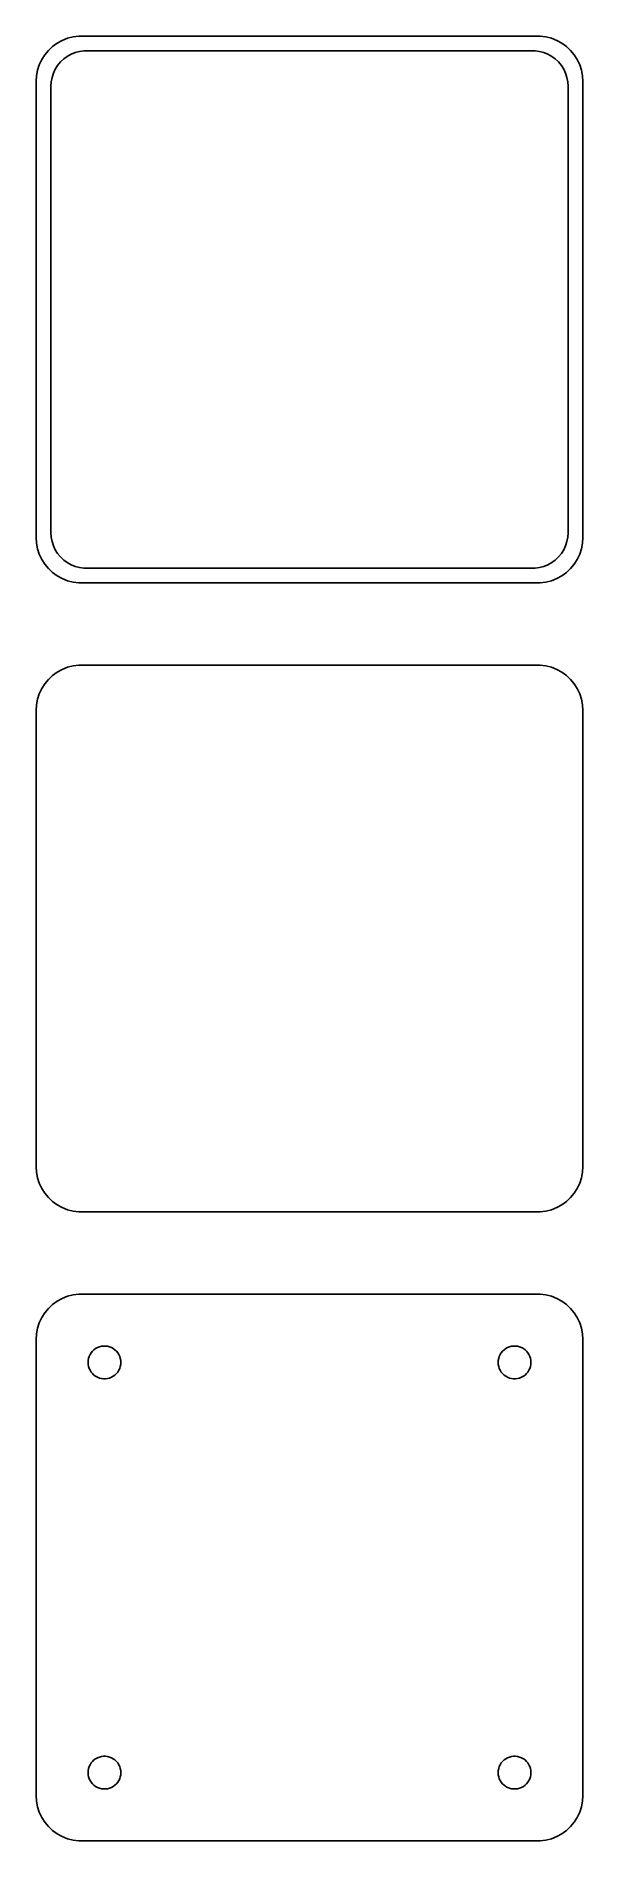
# Model space of a CAD drawing. Header units: metres. Extents: x -30 to 30, y 108 to 306.
import ezdxf

# ---------------------------------------------------------------- set-up
doc = ezdxf.new("R2010")
doc.units = ezdxf.units.M

msp = doc.modelspace()

# ---------------------------------------------------------------- linework, layer by layer
for p, q in [((-27.6791, 305.222), (-28.1871, 304.853)), ((-27.1289, 305.524), (-27.6791, 305.222)), ((-26.5451, 305.755), (-27.1289, 305.524)), ((-25.9369, 305.911), (-26.5451, 305.755)), ((-25.3139, 305.99), (-25.9369, 305.911)), ((25.3139, 305.99), (-25.3139, 305.99)), ((25.9369, 305.911), (25.3139, 305.99)), ((26.5451, 305.755), (25.9369, 305.911)), ((27.1289, 305.524), (26.5451, 305.755)), ((27.6791, 305.222), (27.1289, 305.524)), ((28.1871, 304.853), (27.6791, 305.222)), ((-29.3815, 303.409), (-29.6489, 302.841)), ((-29.0451, 303.939), (-29.3815, 303.409)), ((-28.6448, 304.423), (-29.0451, 303.939)), ((-28.1871, 304.853), (-28.6448, 304.423)), ((-27.633, 302.776), (-27.323, 303.151)), ((-27.323, 303.151), (-26.9685, 303.484)), ((-26.9685, 303.484), (-26.5751, 303.77)), ((-26.5751, 303.77), (-26.1489, 304.004)), ((-26.1489, 304.004), (-25.6967, 304.183)), ((-25.6967, 304.183), (-25.2256, 304.304)), ((-25.2256, 304.304), (-24.7432, 304.365)), ((-24.7432, 304.365), (24.7432, 304.365)), ((24.7432, 304.365), (25.2256, 304.304)), ((25.2256, 304.304), (25.6967, 304.183)), ((25.6967, 304.183), (26.1489, 304.004)), ((26.1489, 304.004), (26.5751, 303.77)), ((26.5751, 303.77), (26.9685, 303.484)), ((26.9685, 303.484), (27.323, 303.151)), ((27.323, 303.151), (27.633, 302.776)), ((28.6448, 304.423), (28.1871, 304.853)), ((29.0451, 303.939), (28.6448, 304.423)), ((29.3815, 303.409), (29.0451, 303.939)), ((29.6489, 302.841), (29.3815, 303.409)), ((-29.9606, 301.627), (-30, 301)), ((-30, 301), (-30, 251)), ((-29.8429, 302.243), (-29.9606, 301.627)), ((-29.6489, 302.841), (-29.8429, 302.243)), ((-28.3726, 300.5), (-28.3421, 300.985)), ((-28.3421, 300.985), (-28.251, 301.463)), ((-28.251, 301.463), (-28.1007, 301.926)), ((-28.1007, 301.926), (-27.8936, 302.366)), ((-27.8936, 302.366), (-27.633, 302.776)), ((27.633, 302.776), (27.8936, 302.366)), ((27.8936, 302.366), (28.1007, 301.926)), ((28.1007, 301.926), (28.251, 301.463)), ((28.251, 301.463), (28.3421, 300.985)), ((28.3421, 300.985), (28.3726, 300.5)), ((29.8429, 302.243), (29.6489, 302.841)), ((29.9606, 301.627), (29.8429, 302.243)), ((30, 301), (29.9606, 301.627)), ((30, 251), (30, 301)), ((-28.3726, 251.5), (-28.3726, 300.5)), ((28.3726, 300.5), (28.3726, 251.5)), ((-28.3421, 251.015), (-28.3726, 251.5)), ((28.3726, 251.5), (28.3421, 251.015)), ((-30, 251), (-29.9606, 250.373)), ((-29.9606, 250.373), (-29.8429, 249.757)), ((-29.8429, 249.757), (-29.6489, 249.159)), ((-28.251, 250.537), (-28.3421, 251.015)), ((-28.1007, 250.074), (-28.251, 250.537)), ((-27.8936, 249.634), (-28.1007, 250.074)), ((-27.633, 249.224), (-27.8936, 249.634)), ((27.8936, 249.634), (27.633, 249.224)), ((28.1007, 250.074), (27.8936, 249.634)), ((28.251, 250.537), (28.1007, 250.074)), ((28.3421, 251.015), (28.251, 250.537)), ((29.6489, 249.159), (29.8429, 249.757)), ((29.8429, 249.757), (29.9606, 250.373)), ((29.9606, 250.373), (30, 251)), ((-29.6489, 249.159), (-29.3815, 248.591)), ((-29.3815, 248.591), (-29.0451, 248.061)), ((-29.0451, 248.061), (-28.6448, 247.577)), ((-28.6448, 247.577), (-28.1871, 247.147)), ((-27.323, 248.849), (-27.633, 249.224)), ((-26.9685, 248.516), (-27.323, 248.849)), ((-26.5751, 248.23), (-26.9685, 248.516)), ((-26.1489, 247.996), (-26.5751, 248.23)), ((-25.6967, 247.817), (-26.1489, 247.996)), ((-25.2256, 247.696), (-25.6967, 247.817)), ((-24.7432, 247.635), (-25.2256, 247.696)), ((24.7432, 247.635), (-24.7432, 247.635)), ((25.2256, 247.696), (24.7432, 247.635)), ((25.6967, 247.817), (25.2256, 247.696)), ((26.1489, 247.996), (25.6967, 247.817)), ((26.5751, 248.23), (26.1489, 247.996)), ((26.9685, 248.516), (26.5751, 248.23)), ((27.323, 248.849), (26.9685, 248.516)), ((27.633, 249.224), (27.323, 248.849)), ((28.1871, 247.147), (28.6448, 247.577)), ((28.6448, 247.577), (29.0451, 248.061)), ((29.0451, 248.061), (29.3815, 248.591)), ((29.3815, 248.591), (29.6489, 249.159)), ((-28.1871, 247.147), (-27.6791, 246.778)), ((-27.6791, 246.778), (-27.1289, 246.476)), ((-27.1289, 246.476), (-26.5451, 246.245)), ((-26.5451, 246.245), (-25.9369, 246.089)), ((-25.9369, 246.089), (-25.3139, 246.01)), ((-25.3139, 246.01), (25.3139, 246.01)), ((25.3139, 246.01), (25.9369, 246.089)), ((25.9369, 246.089), (26.5451, 246.245)), ((26.5451, 246.245), (27.1289, 246.476)), ((27.1289, 246.476), (27.6791, 246.778)), ((27.6791, 246.778), (28.1871, 247.147)), ((-28.1871, 235.853), (-28.6448, 235.423)), ((-27.6791, 236.222), (-28.1871, 235.853)), ((-27.1289, 236.524), (-27.6791, 236.222)), ((-26.5451, 236.755), (-27.1289, 236.524)), ((-25.9369, 236.911), (-26.5451, 236.755)), ((-25.3139, 236.99), (-25.9369, 236.911)), ((25.3139, 236.99), (-25.3139, 236.99)), ((25.9369, 236.911), (25.3139, 236.99)), ((26.5451, 236.755), (25.9369, 236.911)), ((27.1289, 236.524), (26.5451, 236.755)), ((27.6791, 236.222), (27.1289, 236.524)), ((28.1871, 235.853), (27.6791, 236.222)), ((28.6448, 235.423), (28.1871, 235.853)), ((-29.6489, 233.841), (-29.8429, 233.243)), ((-29.3815, 234.409), (-29.6489, 233.841)), ((-29.0451, 234.939), (-29.3815, 234.409)), ((-28.6448, 235.423), (-29.0451, 234.939)), ((29.0451, 234.939), (28.6448, 235.423)), ((29.3815, 234.409), (29.0451, 234.939)), ((29.6489, 233.841), (29.3815, 234.409)), ((29.8429, 233.243), (29.6489, 233.841)), ((-29.9606, 232.627), (-30, 232)), ((-30, 232), (-30, 182)), ((-29.8429, 233.243), (-29.9606, 232.627)), ((29.9606, 232.627), (29.8429, 233.243)), ((30, 232), (29.9606, 232.627)), ((30, 182), (30, 232)), ((-30, 182), (-29.9606, 181.373)), ((-29.9606, 181.373), (-29.8429, 180.757)), ((-29.8429, 180.757), (-29.6489, 180.159)), ((29.6489, 180.159), (29.8429, 180.757)), ((29.8429, 180.757), (29.9606, 181.373)), ((29.9606, 181.373), (30, 182)), ((-29.6489, 180.159), (-29.3815, 179.591)), ((-29.3815, 179.591), (-29.0451, 179.061)), ((-29.0451, 179.061), (-28.6448, 178.577)), ((-28.6448, 178.577), (-28.1871, 178.147)), ((28.1871, 178.147), (28.6448, 178.577)), ((28.6448, 178.577), (29.0451, 179.061)), ((29.0451, 179.061), (29.3815, 179.591)), ((29.3815, 179.591), (29.6489, 180.159)), ((-28.1871, 178.147), (-27.6791, 177.778)), ((-27.6791, 177.778), (-27.1289, 177.476)), ((-27.1289, 177.476), (-26.5451, 177.245)), ((-26.5451, 177.245), (-25.9369, 177.089)), ((-25.9369, 177.089), (-25.3139, 177.01)), ((-25.3139, 177.01), (25.3139, 177.01)), ((25.3139, 177.01), (25.9369, 177.089)), ((25.9369, 177.089), (26.5451, 177.245)), ((26.5451, 177.245), (27.1289, 177.476)), ((27.1289, 177.476), (27.6791, 177.778)), ((27.6791, 177.778), (28.1871, 178.147)), ((-28.6448, 166.423), (-29.0451, 165.939)), ((-28.1871, 166.853), (-28.6448, 166.423)), ((-27.6791, 167.222), (-28.1871, 166.853)), ((-27.1289, 167.524), (-27.6791, 167.222)), ((-26.5451, 167.755), (-27.1289, 167.524)), ((-25.9369, 167.911), (-26.5451, 167.755)), ((-25.3139, 167.99), (-25.9369, 167.911)), ((25.3139, 167.99), (-25.3139, 167.99)), ((25.9369, 167.911), (25.3139, 167.99)), ((26.5451, 167.755), (25.9369, 167.911)), ((27.1289, 167.524), (26.5451, 167.755)), ((27.6791, 167.222), (27.1289, 167.524)), ((28.1871, 166.853), (27.6791, 167.222)), ((28.6448, 166.423), (28.1871, 166.853)), ((29.0451, 165.939), (28.6448, 166.423)), ((-29.6489, 164.841), (-29.8429, 164.243)), ((-29.3815, 165.409), (-29.6489, 164.841)), ((-29.0451, 165.939), (-29.3815, 165.409)), ((29.3815, 165.409), (29.0451, 165.939)), ((29.6489, 164.841), (29.3815, 165.409)), ((29.8429, 164.243), (29.6489, 164.841)), ((-29.9606, 163.627), (-30, 163)), ((-30, 163), (-30, 113)), ((-29.8429, 164.243), (-29.9606, 163.627)), ((29.9606, 163.627), (29.8429, 164.243)), ((30, 163), (29.9606, 163.627)), ((30, 113), (30, 163)), ((-24.3, 160.5), (-24.2858, 160.726)), ((-24.2858, 160.274), (-24.3, 160.5)), ((-24.2858, 160.726), (-24.2434, 160.948)), ((-24.2434, 160.948), (-24.1736, 161.163)), ((-24.1736, 161.163), (-24.0773, 161.367)), ((-24.0773, 161.367), (-23.9562, 161.558)), ((-23.9562, 161.558), (-23.8121, 161.732)), ((-23.8121, 161.732), (-23.6474, 161.887)), ((-23.6474, 161.887), (-23.4645, 162.02)), ((-23.4645, 162.02), (-23.2664, 162.129)), ((-23.2664, 162.129), (-23.0562, 162.212)), ((-23.0562, 162.212), (-22.8373, 162.268)), ((-22.8373, 162.268), (-22.613, 162.296)), ((-22.613, 162.296), (-22.387, 162.296)), ((-22.387, 162.296), (-22.1627, 162.268)), ((-22.1627, 162.268), (-21.9438, 162.212)), ((-21.9438, 162.212), (-21.7336, 162.129)), ((-21.7336, 162.129), (-21.5355, 162.02)), ((-21.5355, 162.02), (-21.3526, 161.887)), ((-21.3526, 161.887), (-21.1879, 161.732)), ((-21.1879, 161.732), (-21.0438, 161.558)), ((-21.0438, 161.558), (-20.9226, 161.367)), ((-20.9226, 161.367), (-20.8264, 161.163)), ((-20.8264, 161.163), (-20.7565, 160.948)), ((-20.7565, 160.948), (-20.7142, 160.726)), ((-20.7142, 160.726), (-20.7, 160.5)), ((-20.7, 160.5), (-20.7142, 160.274)), ((20.7, 160.5), (20.7142, 160.726)), ((20.7142, 160.274), (20.7, 160.5)), ((20.7142, 160.726), (20.7565, 160.948)), ((20.7565, 160.948), (20.8264, 161.163)), ((20.8264, 161.163), (20.9226, 161.367)), ((20.9226, 161.367), (21.0438, 161.558)), ((21.0438, 161.558), (21.1879, 161.732)), ((21.1879, 161.732), (21.3526, 161.887)), ((21.3526, 161.887), (21.5355, 162.02)), ((21.5355, 162.02), (21.7336, 162.129)), ((21.7336, 162.129), (21.9438, 162.212)), ((21.9438, 162.212), (22.1627, 162.268)), ((22.1627, 162.268), (22.387, 162.296)), ((22.387, 162.296), (22.613, 162.296)), ((22.613, 162.296), (22.8373, 162.268)), ((22.8373, 162.268), (23.0562, 162.212)), ((23.0562, 162.212), (23.2664, 162.129)), ((23.2664, 162.129), (23.4645, 162.02)), ((23.4645, 162.02), (23.6474, 161.887)), ((23.6474, 161.887), (23.8121, 161.732)), ((23.8121, 161.732), (23.9562, 161.558)), ((23.9562, 161.558), (24.0773, 161.367)), ((24.0773, 161.367), (24.1736, 161.163)), ((24.1736, 161.163), (24.2434, 160.948)), ((24.2434, 160.948), (24.2858, 160.726)), ((24.2858, 160.726), (24.3, 160.5)), ((24.3, 160.5), (24.2858, 160.274)), ((-24.2434, 160.052), (-24.2858, 160.274)), ((-24.1736, 159.837), (-24.2434, 160.052)), ((-24.0773, 159.633), (-24.1736, 159.837)), ((-23.9562, 159.442), (-24.0773, 159.633)), ((-23.8121, 159.268), (-23.9562, 159.442)), ((-23.6474, 159.113), (-23.8121, 159.268)), ((-23.4645, 158.98), (-23.6474, 159.113)), ((-23.2664, 158.871), (-23.4645, 158.98)), ((-23.0562, 158.788), (-23.2664, 158.871)), ((-22.8373, 158.732), (-23.0562, 158.788)), ((-22.613, 158.704), (-22.8373, 158.732)), ((-22.387, 158.704), (-22.613, 158.704)), ((-22.1627, 158.732), (-22.387, 158.704)), ((-21.9438, 158.788), (-22.1627, 158.732)), ((-21.7336, 158.871), (-21.9438, 158.788)), ((-21.5355, 158.98), (-21.7336, 158.871)), ((-21.3526, 159.113), (-21.5355, 158.98)), ((-21.1879, 159.268), (-21.3526, 159.113)), ((-21.0438, 159.442), (-21.1879, 159.268)), ((-20.9226, 159.633), (-21.0438, 159.442)), ((-20.8264, 159.837), (-20.9226, 159.633)), ((-20.7565, 160.052), (-20.8264, 159.837)), ((-20.7142, 160.274), (-20.7565, 160.052)), ((20.7565, 160.052), (20.7142, 160.274)), ((20.8264, 159.837), (20.7565, 160.052)), ((20.9226, 159.633), (20.8264, 159.837)), ((21.0438, 159.442), (20.9226, 159.633)), ((21.1879, 159.268), (21.0438, 159.442)), ((21.3526, 159.113), (21.1879, 159.268)), ((21.5355, 158.98), (21.3526, 159.113)), ((21.7336, 158.871), (21.5355, 158.98)), ((21.9438, 158.788), (21.7336, 158.871)), ((22.1627, 158.732), (21.9438, 158.788)), ((22.387, 158.704), (22.1627, 158.732)), ((22.613, 158.704), (22.387, 158.704)), ((22.8373, 158.732), (22.613, 158.704)), ((23.0562, 158.788), (22.8373, 158.732)), ((23.2664, 158.871), (23.0562, 158.788)), ((23.4645, 158.98), (23.2664, 158.871)), ((23.6474, 159.113), (23.4645, 158.98)), ((23.8121, 159.268), (23.6474, 159.113)), ((23.9562, 159.442), (23.8121, 159.268)), ((24.0773, 159.633), (23.9562, 159.442)), ((24.1736, 159.837), (24.0773, 159.633)), ((24.2434, 160.052), (24.1736, 159.837)), ((24.2858, 160.274), (24.2434, 160.052)), ((-23.8121, 116.732), (-23.6474, 116.887)), ((-23.6474, 116.887), (-23.4645, 117.02)), ((-23.4645, 117.02), (-23.2664, 117.129)), ((-23.2664, 117.129), (-23.0562, 117.212)), ((-23.0562, 117.212), (-22.8373, 117.268)), ((-22.8373, 117.268), (-22.613, 117.296)), ((-22.613, 117.296), (-22.387, 117.296)), ((-22.387, 117.296), (-22.1627, 117.268)), ((-22.1627, 117.268), (-21.9438, 117.212)), ((-21.9438, 117.212), (-21.7336, 117.129)), ((-21.7336, 117.129), (-21.5355, 117.02)), ((-21.5355, 117.02), (-21.3526, 116.887)), ((-21.3526, 116.887), (-21.1879, 116.732)), ((21.1879, 116.732), (21.3526, 116.887)), ((21.3526, 116.887), (21.5355, 117.02)), ((21.5355, 117.02), (21.7336, 117.129)), ((21.7336, 117.129), (21.9438, 117.212)), ((21.9438, 117.212), (22.1627, 117.268)), ((22.1627, 117.268), (22.387, 117.296)), ((22.387, 117.296), (22.613, 117.296)), ((22.613, 117.296), (22.8373, 117.268)), ((22.8373, 117.268), (23.0562, 117.212)), ((23.0562, 117.212), (23.2664, 117.129)), ((23.2664, 117.129), (23.4645, 117.02)), ((23.4645, 117.02), (23.6474, 116.887)), ((23.6474, 116.887), (23.8121, 116.732)), ((-24.3, 115.5), (-24.2858, 115.726)), ((-24.2858, 115.274), (-24.3, 115.5)), ((-24.2858, 115.726), (-24.2434, 115.948)), ((-24.2434, 115.052), (-24.2858, 115.274)), ((-24.2434, 115.948), (-24.1736, 116.163)), ((-24.1736, 114.837), (-24.2434, 115.052)), ((-24.1736, 116.163), (-24.0773, 116.367)), ((-24.0773, 114.633), (-24.1736, 114.837)), ((-24.0773, 116.367), (-23.9562, 116.558)), ((-23.9562, 116.558), (-23.8121, 116.732)), ((-21.1879, 116.732), (-21.0438, 116.558)), ((-21.0438, 116.558), (-20.9226, 116.367)), ((-20.9226, 116.367), (-20.8264, 116.163)), ((-20.8264, 114.837), (-20.9226, 114.633)), ((-20.8264, 116.163), (-20.7565, 115.948)), ((-20.7565, 115.052), (-20.8264, 114.837)), ((-20.7565, 115.948), (-20.7142, 115.726)), ((-20.7142, 115.274), (-20.7565, 115.052)), ((-20.7142, 115.726), (-20.7, 115.5)), ((-20.7, 115.5), (-20.7142, 115.274)), ((20.7, 115.5), (20.7142, 115.726)), ((20.7142, 115.274), (20.7, 115.5)), ((20.7142, 115.726), (20.7565, 115.948)), ((20.7565, 115.052), (20.7142, 115.274)), ((20.7565, 115.948), (20.8264, 116.163)), ((20.8264, 114.837), (20.7565, 115.052)), ((20.8264, 116.163), (20.9226, 116.367)), ((20.9226, 114.633), (20.8264, 114.837)), ((20.9226, 116.367), (21.0438, 116.558)), ((21.0438, 116.558), (21.1879, 116.732)), ((23.8121, 116.732), (23.9562, 116.558)), ((23.9562, 116.558), (24.0773, 116.367)), ((24.0773, 116.367), (24.1736, 116.163)), ((24.1736, 114.837), (24.0773, 114.633)), ((24.1736, 116.163), (24.2434, 115.948)), ((24.2434, 115.052), (24.1736, 114.837)), ((24.2434, 115.948), (24.2858, 115.726)), ((24.2858, 115.274), (24.2434, 115.052)), ((24.2858, 115.726), (24.3, 115.5)), ((24.3, 115.5), (24.2858, 115.274)), ((-30, 113), (-29.9606, 112.373)), ((-23.9562, 114.442), (-24.0773, 114.633)), ((-23.8121, 114.268), (-23.9562, 114.442)), ((-23.6474, 114.113), (-23.8121, 114.268)), ((-23.4645, 113.98), (-23.6474, 114.113)), ((-23.2664, 113.871), (-23.4645, 113.98)), ((-23.0562, 113.788), (-23.2664, 113.871)), ((-22.8373, 113.732), (-23.0562, 113.788)), ((-22.613, 113.704), (-22.8373, 113.732)), ((-22.387, 113.704), (-22.613, 113.704)), ((-22.1627, 113.732), (-22.387, 113.704)), ((-21.9438, 113.788), (-22.1627, 113.732)), ((-21.7336, 113.871), (-21.9438, 113.788)), ((-21.5355, 113.98), (-21.7336, 113.871)), ((-21.3526, 114.113), (-21.5355, 113.98)), ((-21.1879, 114.268), (-21.3526, 114.113)), ((-21.0438, 114.442), (-21.1879, 114.268)), ((-20.9226, 114.633), (-21.0438, 114.442)), ((21.0438, 114.442), (20.9226, 114.633)), ((21.1879, 114.268), (21.0438, 114.442)), ((21.3526, 114.113), (21.1879, 114.268)), ((21.5355, 113.98), (21.3526, 114.113)), ((21.7336, 113.871), (21.5355, 113.98)), ((21.9438, 113.788), (21.7336, 113.871)), ((22.1627, 113.732), (21.9438, 113.788)), ((22.387, 113.704), (22.1627, 113.732)), ((22.613, 113.704), (22.387, 113.704)), ((22.8373, 113.732), (22.613, 113.704)), ((23.0562, 113.788), (22.8373, 113.732)), ((23.2664, 113.871), (23.0562, 113.788)), ((23.4645, 113.98), (23.2664, 113.871)), ((23.6474, 114.113), (23.4645, 113.98)), ((23.8121, 114.268), (23.6474, 114.113)), ((23.9562, 114.442), (23.8121, 114.268)), ((24.0773, 114.633), (23.9562, 114.442)), ((29.9606, 112.373), (30, 113)), ((-29.9606, 112.373), (-29.8429, 111.757)), ((-29.8429, 111.757), (-29.6489, 111.159)), ((-29.6489, 111.159), (-29.3815, 110.591)), ((29.3815, 110.591), (29.6489, 111.159)), ((29.6489, 111.159), (29.8429, 111.757)), ((29.8429, 111.757), (29.9606, 112.373)), ((-29.3815, 110.591), (-29.0451, 110.061)), ((-29.0451, 110.061), (-28.6448, 109.577)), ((-28.6448, 109.577), (-28.1871, 109.147)), ((-28.1871, 109.147), (-27.6791, 108.778)), ((27.6791, 108.778), (28.1871, 109.147)), ((28.1871, 109.147), (28.6448, 109.577)), ((28.6448, 109.577), (29.0451, 110.061)), ((29.0451, 110.061), (29.3815, 110.591)), ((-27.6791, 108.778), (-27.1289, 108.476)), ((-27.1289, 108.476), (-26.5451, 108.245)), ((-26.5451, 108.245), (-25.9369, 108.089)), ((-25.9369, 108.089), (-25.3139, 108.01)), ((-25.3139, 108.01), (25.3139, 108.01)), ((25.3139, 108.01), (25.9369, 108.089)), ((25.9369, 108.089), (26.5451, 108.245)), ((26.5451, 108.245), (27.1289, 108.476)), ((27.1289, 108.476), (27.6791, 108.778))]:
    msp.add_line(p, q)

doc.saveas('drawing.dxf')
